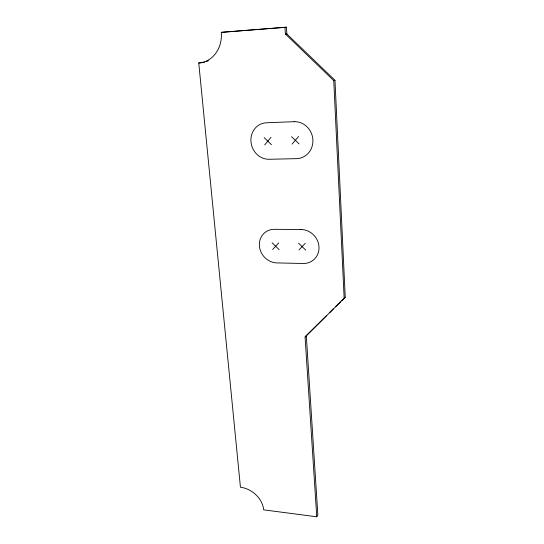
<?xml version="1.0" encoding="UTF-8"?>
<svg xmlns="http://www.w3.org/2000/svg" width="544" height="544" viewBox="0 0 544 544"><rect width="100%" height="100%" fill="white"/><g stroke="black" fill="none" stroke-linecap="round" stroke-linejoin="round"><path stroke-width="0.82" d="M316.758 516.8L305.082 337.076L345.243 297.201L334.968 80.294L286.872 33.973L286.436 27.2L221.279 32.341A29.07 25.106 81.4 0 1 198.757 62.982L240.441 487.234A22.814 17.911 37.1 0 1 263.663 509.844L316.758 516.8L317.832 514.604L306.299 335.566L326.665 315.5M305.082 337.076L306.299 335.566M264.704 144.901L270.96 137.387M292.108 144.099L298.602 136.49M272.632 249.519L278.678 242.903M299.003 249.961L305.266 243.263M329.664 312.548L333.261 309.006M335.655 306.646L340.449 301.92M341.646 300.744L345.243 297.201M284.947 27.22L285.389 34.034L333.751 80.607L334.968 80.294M198.757 62.982L200.62 62.778A28.92 24.997 81.5 0 0 204.605 62.132M286.436 27.2L221.279 32.341M285.389 34.034L286.872 33.973M291.625 136.714L299.064 143.895M264.153 137.612L271.497 144.704M298.561 243.175L305.694 250.07M272.122 242.814L279.167 249.628M333.751 80.607L344.175 298.574M208.468 60.731A28.92 24.997 81.5 0 1 206.183 61.656M294.154 121.693L266.451 122.774A18.408 16.898 71.7 0 0 250.94 141.549A18.408 16.898 71.7 0 0 269.171 159.283L296.514 158.651A18.591 17.34 73.2 0 0 312.875 139.624A18.591 17.34 73.2 0 0 294.154 121.693M301.036 229.514L274.387 229.31A17.367 15.81 52.3 0 0 259.393 245.861A17.367 15.81 52.3 0 0 276.889 262.908L303.205 263.493A17.551 16.191 49.6 0 0 318.981 246.758A17.551 16.191 49.6 0 0 301.036 229.514"/></g></svg>
